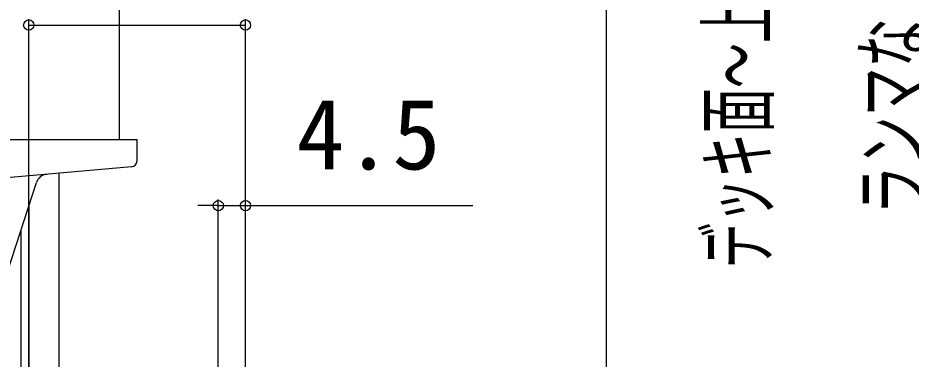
# Model space of a CAD drawing. Units: millimetres, scale not verified. Extents: x -700 to 700, y -1044 to 1037.
# Drawn here: x -219.8 to -71.4, y 131.2 to 187.9 of the extents above; entities that cross this region are included whole.
import ezdxf
from ezdxf.enums import TextEntityAlignment as Align

# ---------------------------------------------------------------- set-up
doc = ezdxf.new("R2010")
doc.units = ezdxf.units.MM
doc.header["$LTSCALE"] = 6
for name, color, linetype in [('0-4_YKK_12', 2, 'Continuous'), ('0-5_YKK_13', 4, 'Continuous'), ('0-6_YKK_D', 6, 'Continuous')]:
    doc.layers.add(name, color=color, linetype=linetype)
doc.styles.add('ＭＳ ゴシック', font='')
doc.styles.get('ＭＳ ゴシック').set_extended_font_data('MS Gothic')

msp = doc.modelspace()

# ---------------------------------------------------------------- linework, layer by layer
at = {"layer": '0-4_YKK_12'}
for p, q in [((-203, 273.514), (-203, 167.718)), ((-213, 162.093), (-213, 126.219)), ((-218, 156.654), (-218, 76.719)), ((-219.3, 152.653), (-219.3, 126.719))]:
    msp.add_line(p, q, dxfattribs=at)
at = {"layer": '0-5_YKK_13'}
for p, q in [((-223, 167.718), (-200, 167.718)), ((-200, 164.147), (-200, 167.718)), ((-200.913, 163.151), (-223, 161.218)), ((-221.5, 145.884), (-216.737, 160.543))]:
    msp.add_line(p, q, dxfattribs=at)
for centre, radius, start, end in [((-201, 164.147), 1, 275, 0), ((-214.835, 159.925), 2, 95, 162)]:
    msp.add_arc(centre, radius, start, end, dxfattribs=at)
at = {"layer": '0-6_YKK_D'}
for p, q in [((-218, 126.919), (-218, 187.719)), ((-182, 126.919), (-182, 187.719)), ((-218, 186.719), (-182, 186.719)), ((-186.5, 120.219), (-186.5, 157.719)), ((-182, 126.919), (-182, 157.719)), ((-186.5, 156.719), (-189.9, 156.719)), ((-186.5, 156.719), (-182, 156.719)), ((-182, 156.719), (-144.2, 156.719))]:
    msp.add_line(p, q, dxfattribs=at)
msp.add_lwpolyline([(-122, 121.219), (-122, 251.719), (-122, 406.164)], dxfattribs=at)
for centre in [(-218, 186.719), (-182, 186.719), (-186.5, 156.719), (-182, 156.719)]:
    msp.add_circle(centre, 0.85, dxfattribs=at)

# ---------------------------------------------------------------- texts
at = {"layer": '0-6_YKK_D', "style": 'ＭＳ ゴシック'}
for s, width, p in [('ランマなし（ハイタイプ）：2104.5、ランマ付き：2417.5', 0.6, (-66.355, 155.204)), ('デッキ面～上枠下面＝ランマなし（ノーマルタイプ）：1904.5、', 0.55, (-92.267, 146.327))]:
    msp.add_text(s, height=9.971, rotation=90, dxfattribs=dict(at, width=width)).set_placement(p, align=Align.BOTTOM_LEFT)
msp.add_text('4.5', height=11.73, dxfattribs=at).set_placement((-173.519, 159.219), align=Align.BOTTOM_LEFT)

doc.saveas('drawing.dxf')
